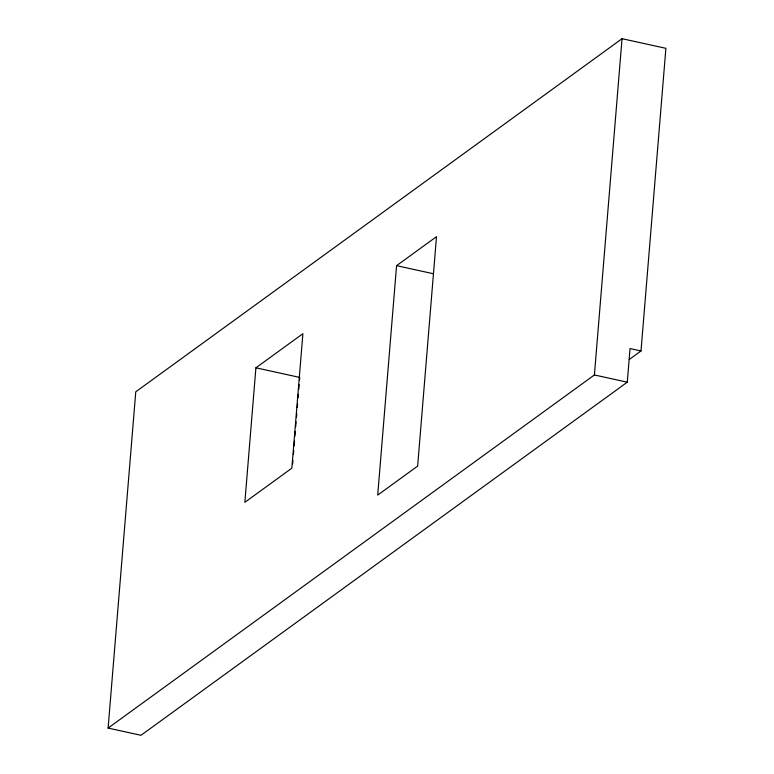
<?xml version="1.0" encoding="UTF-8"?>
<svg xmlns="http://www.w3.org/2000/svg" width="774" height="774" viewBox="0 0 774 774"><rect width="100%" height="100%" fill="white"/><g stroke="black" fill="none" stroke-linecap="round" stroke-linejoin="round"><path stroke-width="1.16" d="M641.007 350.961L630.046 348.552L627.279 382.182L140.994 735.3L108.108 728.082L135.76 391.818L622.044 38.7L665.892 48.317L641.007 350.961L629.262 359.484M255.913 367.805L244.855 502.316L291.837 468.193L302.895 333.691L255.913 367.805L299.751 377.431L299.557 379.831M292.649 463.897L292.94 460.298M293.433 454.29L293.733 450.691M294.13 445.882L294.526 441.074M294.913 436.275L295.31 431.466M295.707 426.668L296.103 421.859M296.5 417.06L296.79 413.461M297.284 407.453L297.584 403.854M298.077 397.846L298.377 394.237M298.764 389.438L299.161 384.63M396.569 265.666L377.712 495.099L417.641 466.093L436.507 236.67L396.569 265.666L433.488 273.764M108.108 728.082L594.403 374.964L622.044 38.7M594.403 374.964L627.279 382.182"/></g></svg>
